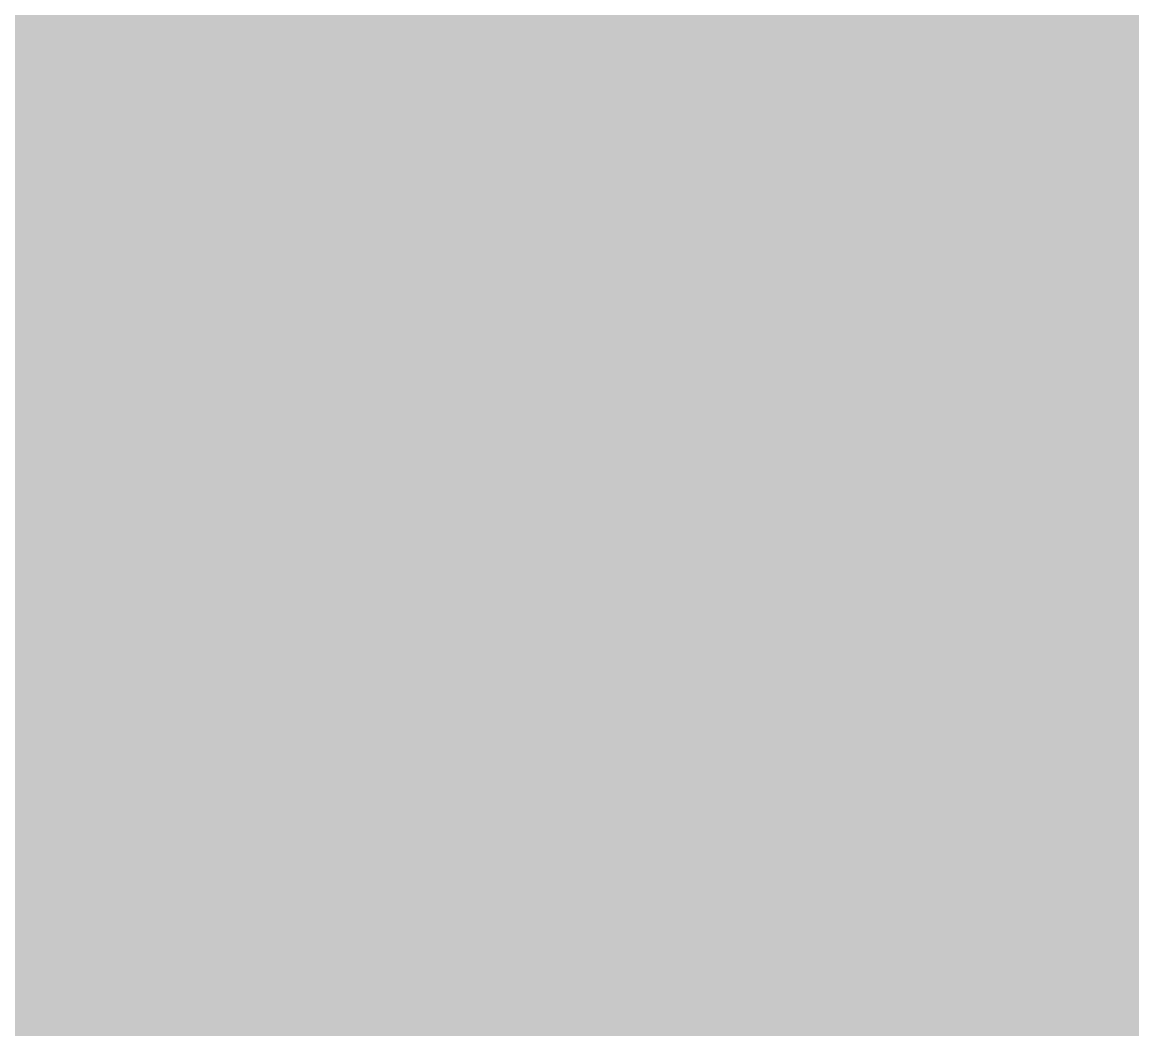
# Model space of a CAD drawing. Extents: x 0 to 196, y 0 to 139.
# Drawn here: x 113.9073 to 114.0786, y 76.043 to 76.1984 of the extents above; entities that cross this region are included whole.
import ezdxf

# ---------------------------------------------------------------- set-up
doc = ezdxf.new("R2010")
doc.units = 0
doc.layers.get('0').update_dxf_attribs({"linetype": 'CONTINUOUS'})
for name, color, linetype in [('COND', 80, 'CONTINUOUS'), ('COND2', 2, 'CONTINUOUS'), ('SOLDER_MASK', 85, 'CONTINUOUS')]:
    doc.layers.add(name, color=color, linetype=linetype)

# ---------------------------------------------------------------- blocks, each defined once
blk = doc.blocks.new('VIA')
at = {"layer": 'COND'}
blk.add_hatch(color=256, dxfattribs=at).paths.add_polyline_path([(0.3048, 0, 1), (-0.3048, 0, 1)], flags=0)
at = {"layer": 'COND2'}
blk.add_hatch(color=256, dxfattribs=at).paths.add_polyline_path([(0.3048, 0, 1), (-0.3048, 0, 1)], flags=0)
at = {"layer": 'SOLDER_MASK'}
blk.add_hatch(color=256, dxfattribs=at).paths.add_polyline_path([(0.5588, 0, 1), (-0.5588, 0, 1)], flags=0)
blk = doc.blocks.new('FIGURE_CIRCLE')
blk.add_circle((0, 0), 0.5)

msp = doc.modelspace()

# ---------------------------------------------------------------- hatches: boundary and pattern name
at = {"layer": 'COND'}
msp.add_hatch(color=256, dxfattribs=at).paths.add_polyline_path([(114.2551, 76.2449, -0.19893), (114.3, 76.2635, -0.414214), (114.3635, 76.2, -0.19893), (114.3449, 76.1551), (114.0935, 75.9037), (114.0935, 73.66, -1), (113.9665, 73.66), (113.9665, 75.93, -0.19893), (113.9851, 75.9749)], flags=0)

# ---------------------------------------------------------------- block references
msp.add_blockref('VIA', (114.3, 76.2), dxfattribs=at)
at = {"layer": 'MANUFACTURING_NCDRILL_FIGURE', "xscale": 1.27, "yscale": 1.27}
msp.add_blockref('FIGURE_CIRCLE', (114.3, 76.2), dxfattribs=at)

doc.saveas('drawing.dxf')
